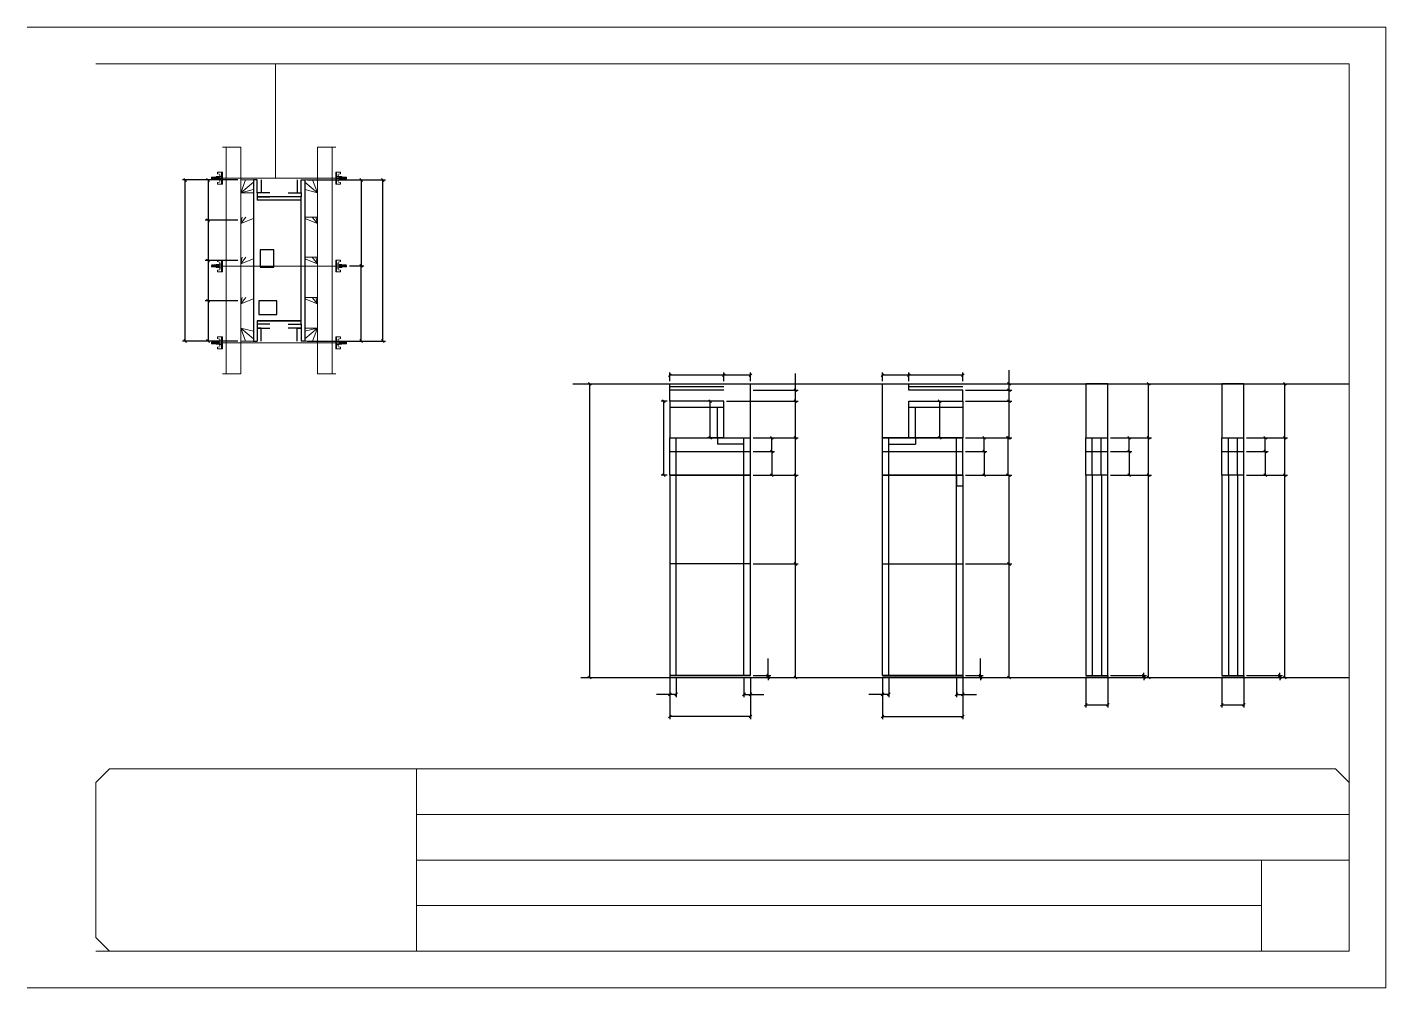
# Model space of a CAD drawing. Header units: metres. Extents: x 4328 to 8983, y 2660 to 3710.
# Drawn here: x 4328 to 5813, y 2660 to 3710 of the extents above; entities that cross this region are included whole.
import ezdxf

# ---------------------------------------------------------------- set-up
doc = ezdxf.new("R2010")
doc.units = ezdxf.units.M
for name, color, linetype in [('CHAPA', 7, 'Continuous'), ('COTA', 7, 'Continuous'), ('Hachura', 7, 'Continuous'), ('Madeira', 7, 'Continuous'), ('NIVEL 2° PAV.', 7, 'Continuous'), ('Nível', 7, 'Continuous'), ('Painéis', 7, 'Continuous'), ('Perfil Metálico', 7, 'Continuous'), ('SARR_2.2x7', 7, 'Continuous'), ('SARRAFO', 7, 'Continuous'), ('SARRAFO DE PRESSAO', 7, 'Continuous'), ('Texto Seção', 7, 'Continuous')]:
    doc.layers.add(name, color=color, linetype=linetype)

msp = doc.modelspace()

# ---------------------------------------------------------------- linework, layer by layer
at = {"layer": 'CHAPA', "color": 1, "lineweight": 25}
for points in [[(4579.1, 3542.9), (4575.1, 3542.9), (4575.1, 3366.9), (4579.1, 3366.9)], [(4579.1, 3542.9), (4575.1, 3542.9), (4575.1, 3366.9), (4579.1, 3366.9)], [(4627.1, 3542.9), (4631.1, 3542.9), (4631.1, 3366.9), (4627.1, 3366.9)], [(4627.1, 3542.9), (4631.1, 3542.9), (4631.1, 3366.9), (4627.1, 3366.9)], [(4627.1, 3520.9), (4627.1, 3524.5), (4579.1, 3524.5), (4579.1, 3520.9)], [(4627.1, 3520.9), (4627.1, 3524.5), (4579.1, 3524.5), (4579.1, 3520.9)], [(4627.1, 3385.3), (4627.1, 3388.9), (4579.1, 3388.9), (4579.1, 3385.3)], [(4627.1, 3385.3), (4627.1, 3388.9), (4579.1, 3388.9), (4579.1, 3385.3)]]:
    msp.add_lwpolyline(points, dxfattribs=at)
at = {"layer": 'COTA', "color": 241, "lineweight": 25}
for p, q in [((4558.1, 3542.9), (4497.5, 3542.9)), ((4500.5, 3366.9), (4500.5, 3542.9)), ((4558.1, 3542.9), (4522.4, 3542.9)), ((4525.4, 3542.9), (4525.4, 3498.9)), ((4634.1, 3542.9), (4719.5, 3542.9)), ((4668.1, 3542.9), (4695.8, 3542.9)), ((4692.8, 3542.9), (4692.8, 3449)), ((4716.5, 3366.9), (4716.5, 3542.9)), ((4558.1, 3498.9), (4522.4, 3498.9)), ((4558.1, 3498.9), (4522.4, 3498.9)), ((4525.4, 3498.9), (4525.4, 3454.9)), ((4558.1, 3454.9), (4522.4, 3454.9)), ((4558.1, 3454.9), (4522.4, 3454.9)), ((4525.4, 3454.9), (4525.4, 3410.9)), ((4679.9, 3449), (4695.8, 3449)), ((4679.9, 3449), (4695.8, 3449)), ((4692.8, 3366.9), (4692.8, 3449)), ((4558.1, 3410.9), (4522.4, 3410.9)), ((4558.1, 3410.9), (4522.4, 3410.9)), ((4525.4, 3410.9), (4525.4, 3366.9)), ((4558.1, 3366.9), (4497.5, 3366.9)), ((4558.1, 3366.9), (4522.4, 3366.9)), ((4634.1, 3366.9), (4719.5, 3366.9)), ((4668.1, 3366.9), (4695.8, 3366.9)), ((5030.2, 3301.2), (5030.2, 3313.2)), ((5089.2, 3320.2), (5118.2, 3320.2)), ((5118.2, 3261.2), (5118.2, 3320.2)), ((5262.5, 3261.2), (5262.5, 3320.2)), ((5262.5, 3320.2), (5291.5, 3320.2)), ((5350.5, 3301.2), (5350.5, 3313.2))]:
    msp.add_line(p, q, dxfattribs=at)
at = {"layer": 'COTA', "color": 0, "lineweight": 25}
for p, q in [((4502, 3541.4), (4499, 3544.4)), ((4526.9, 3541.4), (4523.9, 3544.4)), ((4694.3, 3541.4), (4691.3, 3544.4)), ((4718, 3541.4), (4715, 3544.4)), ((4523.9, 3500.4), (4526.9, 3497.4)), ((4526.9, 3497.4), (4523.9, 3500.4)), ((4523.9, 3456.4), (4526.9, 3453.4)), ((4526.9, 3453.4), (4523.9, 3456.4)), ((4694.3, 3447.5), (4691.3, 3450.5)), ((4691.3, 3450.5), (4694.3, 3447.5)), ((4523.9, 3412.4), (4526.9, 3409.4)), ((4526.9, 3409.4), (4523.9, 3412.4)), ((4499, 3368.4), (4502, 3365.4)), ((4523.9, 3368.4), (4526.9, 3365.4)), ((4691.3, 3368.4), (4694.3, 3365.4)), ((4715, 3368.4), (4718, 3365.4)), ((5031.7, 3331), (5028.7, 3328)), ((5087.7, 3328), (5090.7, 3331)), ((5090.7, 3331), (5087.7, 3328)), ((5116.7, 3328), (5119.7, 3331)), ((5264, 3331), (5261, 3328)), ((5290, 3328), (5293, 3331)), ((5293, 3331), (5290, 3328)), ((5349, 3328), (5352, 3331)), ((5169.1, 3311.7), (5166.1, 3314.7)), ((5402.4, 3318.7), (5399.4, 3321.7)), ((5402.4, 3311.7), (5399.4, 3314.7)), ((5399.4, 3314.7), (5402.4, 3311.7)), ((5555, 3318.7), (5552, 3321.7)), ((5703.8, 3318.7), (5700.8, 3321.7)), ((5025.2, 3299.7), (5022.2, 3302.7)), ((5075.8, 3299.7), (5072.8, 3302.7)), ((5169.1, 3299.7), (5166.1, 3302.7)), ((5166.1, 3302.7), (5169.1, 3299.7)), ((5326.6, 3299.7), (5323.6, 3302.7)), ((5402.4, 3299.7), (5399.4, 3302.7)), ((5399.4, 3302.7), (5402.4, 3299.7)), ((5072.8, 3262.7), (5075.8, 3259.7)), ((5166.1, 3262.7), (5169.1, 3259.7)), ((5323.6, 3262.7), (5326.6, 3259.7)), ((5399.4, 3262.7), (5402.4, 3259.7)), ((5552, 3262.7), (5555, 3259.7)), ((5700.8, 3262.7), (5703.8, 3259.7)), ((5022.2, 3221.7), (5025.2, 3218.7)), ((5169.1, 3218.7), (5166.1, 3221.7)), ((5402.4, 3218.7), (5399.4, 3221.7)), ((5555, 3218.7), (5552, 3221.7)), ((5703.8, 3218.7), (5700.8, 3221.7)), ((5166.1, 3124.7), (5169.1, 3121.7)), ((5169.1, 3121.7), (5166.1, 3124.7)), ((5399.4, 3124.7), (5402.4, 3121.7)), ((5402.4, 3121.7), (5399.4, 3124.7)), ((5136, 3002.7), (5139, 2999.7)), ((5139, 2997.7), (5136, 3000.7)), ((5166.1, 3000.7), (5169.1, 2997.7)), ((5368.2, 3002.7), (5371.2, 2999.7)), ((5371.2, 2997.7), (5368.2, 3000.7)), ((5399.4, 3000.7), (5402.4, 2997.7)), ((5546.6, 3002.7), (5549.6, 2999.7)), ((5549.6, 2997.7), (5546.6, 3000.7)), ((5552, 3000.7), (5555, 2997.7)), ((5695.4, 3002.7), (5698.4, 2999.7)), ((5698.4, 2997.7), (5695.4, 3000.7)), ((5700.8, 3000.7), (5703.8, 2997.7)), ((5031.7, 2982.2), (5028.7, 2979.2)), ((5035.7, 2979.2), (5038.7, 2982.2)), ((5112.7, 2982.2), (5109.7, 2979.2)), ((5116.7, 2979.2), (5119.7, 2982.2)), ((5264, 2982.2), (5261, 2979.2)), ((5268, 2979.2), (5271, 2982.2)), ((5345, 2982.2), (5342, 2979.2)), ((5349, 2979.2), (5352, 2982.2)), ((5486.3, 2970.8), (5483.3, 2967.8)), ((5507.3, 2967.8), (5510.3, 2970.8)), ((5635.1, 2970.8), (5632.1, 2967.8)), ((5656.1, 2967.8), (5659.1, 2970.8)), ((5031.7, 2958.1), (5028.7, 2955.1)), ((5116.7, 2955.1), (5119.7, 2958.1)), ((5264, 2958.1), (5261, 2955.1)), ((5349, 2955.1), (5352, 2958.1))]:
    msp.add_line(p, q, dxfattribs=at)
at = {"layer": 'COTA', "color": 180, "lineweight": 25}
for p, q in [((4597.5, 3466.5), (4582.5, 3466.5)), ((4582.5, 3466.5), (4582.5, 3447.5)), ((4597.5, 3447.5), (4597.5, 3466.5)), ((4582.5, 3447.5), (4597.5, 3447.5)), ((4600.6, 3410.9), (4581, 3410.9)), ((4581, 3410.9), (4581, 3395.9)), ((4600.6, 3395.9), (4600.6, 3410.9)), ((4581, 3395.9), (4600.6, 3395.9))]:
    msp.add_line(p, q, dxfattribs=at)
at = {"layer": 'COTA', "color": 4, "lineweight": 25}
for p, q in [((5030.2, 3323.2), (5030.2, 3332.5)), ((5089.2, 3329.5), (5030.2, 3329.5)), ((5089.2, 3323.2), (5089.2, 3332.5)), ((5089.2, 3323.2), (5089.2, 3332.5)), ((5118.2, 3329.5), (5089.2, 3329.5)), ((5118.2, 3323.2), (5118.2, 3332.5)), ((5167.6, 3313.2), (5167.6, 3331.5)), ((5262.5, 3323.2), (5262.5, 3332.5)), ((5291.5, 3329.5), (5262.5, 3329.5)), ((5291.5, 3323.2), (5291.5, 3332.5)), ((5291.5, 3323.2), (5291.5, 3332.5)), ((5350.5, 3329.5), (5291.5, 3329.5)), ((5350.5, 3323.2), (5350.5, 3332.5)), ((5400.9, 3320.2), (5400.9, 3335)), ((5121.2, 3313.2), (5170.6, 3313.2)), ((5167.6, 3301.2), (5167.6, 3313.2)), ((5353.5, 3320.2), (5403.9, 3320.2)), ((5353.5, 3313.2), (5403.9, 3313.2)), ((5353.5, 3313.2), (5403.9, 3313.2)), ((5400.9, 3313.2), (5400.9, 3320.2)), ((5400.9, 3301.2), (5400.9, 3313.2)), ((5511.8, 3320.2), (5556.5, 3320.2)), ((5553.5, 3261.2), (5553.5, 3320.2)), ((5660.6, 3320.2), (5705.3, 3320.2)), ((5702.3, 3261.2), (5702.3, 3320.2)), ((5027.2, 3301.2), (5020.7, 3301.2)), ((5023.7, 3220.2), (5023.7, 3301.2)), ((5086.2, 3301.2), (5071.3, 3301.2)), ((5074.3, 3261.2), (5074.3, 3301.2)), ((5092.2, 3301.2), (5170.6, 3301.2)), ((5092.2, 3301.2), (5170.6, 3301.2)), ((5167.6, 3261.2), (5167.6, 3301.2)), ((5294.5, 3301.2), (5328.1, 3301.2)), ((5325.1, 3261.2), (5325.1, 3301.2)), ((5353.5, 3301.2), (5403.9, 3301.2)), ((5353.5, 3301.2), (5403.9, 3301.2)), ((5400.9, 3261.2), (5400.9, 3301.2)), ((5086.2, 3261.2), (5071.3, 3261.2)), ((5121.2, 3261.2), (5170.6, 3261.2)), ((5294.5, 3261.2), (5328.1, 3261.2)), ((5353.5, 3261.2), (5403.9, 3261.2)), ((5511.8, 3261.2), (5556.5, 3261.2)), ((5660.6, 3261.2), (5705.3, 3261.2)), ((5027.2, 3220.2), (5020.7, 3220.2)), ((5121.2, 3220.2), (5170.6, 3220.2)), ((5167.6, 3123.2), (5167.6, 3220.2)), ((5353.5, 3220.2), (5403.9, 3220.2)), ((5400.9, 3123.2), (5400.9, 3220.2)), ((5511.8, 3220.2), (5556.5, 3220.2)), ((5553.5, 2999.2), (5553.5, 3220.2)), ((5660.6, 3220.2), (5705.3, 3220.2)), ((5702.3, 2999.2), (5702.3, 3220.2)), ((5121.2, 3123.2), (5170.6, 3123.2)), ((5121.2, 3123.2), (5170.6, 3123.2)), ((5167.6, 2999.2), (5167.6, 3123.2)), ((5353.5, 3123.2), (5403.9, 3123.2)), ((5353.5, 3123.2), (5403.9, 3123.2)), ((5400.9, 2999.2), (5400.9, 3123.2)), ((5137.5, 3001.2), (5137.5, 3020)), ((5369.7, 3001.2), (5369.7, 3020)), ((5121.2, 3001.2), (5140.5, 3001.2)), ((5137.5, 2999.2), (5137.5, 3001.2)), ((5353.5, 3001.2), (5372.7, 3001.2)), ((5369.7, 2999.2), (5369.7, 3001.2)), ((5511.8, 3001.2), (5551.1, 3001.2)), ((5548.1, 3001.2), (5548.1, 3004.2)), ((5548.1, 2999.2), (5548.1, 3001.2)), ((5660.6, 3001.2), (5699.9, 3001.2)), ((5696.9, 3001.2), (5696.9, 3004.2)), ((5696.9, 2999.2), (5696.9, 3001.2)), ((5030.2, 2998.2), (5030.2, 2953.6)), ((5030.2, 2996.2), (5030.2, 2977.7)), ((5037.2, 2998.2), (5037.2, 2977.7)), ((5111.2, 2998.2), (5111.2, 2977.7)), ((5118.2, 2998.2), (5118.2, 2953.6)), ((5118.2, 2996.2), (5118.2, 2977.7)), ((5121.2, 2999.2), (5140.5, 2999.2)), ((5121.2, 2999.2), (5170.6, 2999.2)), ((5137.5, 2999.2), (5137.5, 2996.2)), ((5262.5, 2998.2), (5262.5, 2953.6)), ((5262.5, 2996.2), (5262.5, 2977.7)), ((5269.5, 2998.2), (5269.5, 2977.7)), ((5343.5, 2998.2), (5343.5, 2977.7)), ((5350.5, 2998.2), (5350.5, 2953.6)), ((5350.5, 2996.2), (5350.5, 2977.7)), ((5353.5, 2999.2), (5372.7, 2999.2)), ((5353.5, 2999.2), (5403.9, 2999.2)), ((5369.7, 2999.2), (5369.7, 2996.2)), ((5484.8, 2998.2), (5484.8, 2966.3)), ((5508.8, 2998.2), (5508.8, 2966.3)), ((5511.8, 2999.2), (5551.1, 2999.2)), ((5511.8, 2999.2), (5556.5, 2999.2)), ((5548.1, 2999.2), (5548.1, 2996.2)), ((5633.6, 2998.2), (5633.6, 2966.3)), ((5657.6, 2998.2), (5657.6, 2966.3)), ((5660.6, 2999.2), (5699.9, 2999.2)), ((5660.6, 2999.2), (5705.3, 2999.2)), ((5696.9, 2999.2), (5696.9, 2996.2)), ((5030.2, 2980.7), (5015.5, 2980.7)), ((5037.2, 2980.7), (5030.2, 2980.7)), ((5111.2, 2980.7), (5118.2, 2980.7)), ((5118.2, 2980.7), (5133, 2980.7)), ((5262.5, 2980.7), (5247.7, 2980.7)), ((5269.5, 2980.7), (5262.5, 2980.7)), ((5343.5, 2980.7), (5350.5, 2980.7)), ((5350.5, 2980.7), (5365.2, 2980.7)), ((5118.2, 2956.6), (5030.2, 2956.6)), ((5262.5, 2956.6), (5350.5, 2956.6)), ((5484.8, 2969.3), (5508.8, 2969.3)), ((5633.6, 2969.3), (5657.6, 2969.3))]:
    msp.add_line(p, q, dxfattribs=at)
at = {"layer": 'COTA', "color": 241, "lineweight": 25}
for points in [[(5508.8, 3261.2), (5508.8, 3320.2), (5484.8, 3320.2), (5484.8, 3261.2)], [(5657.6, 3261.2), (5657.6, 3320.2), (5633.6, 3320.2), (5633.6, 3261.2)]]:
    msp.add_lwpolyline(points, dxfattribs=at)
at = {"layer": 'Hachura', "color": 0, "lineweight": 9}
for p, q in [((4541.1, 3551.4), (4535.9, 3551.4)), ((4535.9, 3551.4), (4535.9, 3549.7)), ((4535.9, 3549.7), (4538.1, 3549.1)), ((4540.1, 3551.2), (4541.1, 3551.2)), ((4540.1, 3551), (4541.1, 3551)), ((4540.1, 3550.7), (4541.1, 3550.7)), ((4540.1, 3550.2), (4541.1, 3550.2)), ((4540.1, 3549.4), (4541.1, 3549.4)), ((4540.2, 3551.4), (4540.2, 3538.5)), ((4540.2, 3551.4), (4540.2, 3546.2)), ((4541.1, 3538.5), (4541.1, 3551.4)), ((4665.1, 3538.5), (4665.1, 3551.4)), ((4665.1, 3551.4), (4670.2, 3551.4)), ((4666, 3551.2), (4665.1, 3551.2)), ((4666, 3551), (4665.1, 3551)), ((4666, 3550.7), (4665.1, 3550.7)), ((4666, 3550.2), (4665.1, 3550.2)), ((4666, 3549.4), (4665.1, 3549.4)), ((4666, 3551.4), (4666, 3538.5)), ((4666, 3551.4), (4666, 3546.2)), ((4670.2, 3549.7), (4668, 3549.1)), ((4670.2, 3551.4), (4670.2, 3549.7)), ((4529.6, 3546), (4529.3, 3545.6)), ((4529.3, 3545.6), (4529.3, 3544.4)), ((4529.6, 3544), (4529.3, 3544.4)), ((4529.9, 3546), (4529.6, 3546)), ((4529.6, 3544), (4529.6, 3546)), ((4530.2, 3544), (4529.6, 3545.3)), ((4530.2, 3543.9), (4529.6, 3545.1)), ((4529.6, 3544.5), (4529.9, 3543.9)), ((4529.6, 3544.3), (4529.7, 3544)), ((4529.9, 3546), (4530.9, 3544)), ((4529.9, 3546), (4530.9, 3544)), ((4530, 3546), (4531.1, 3543.9)), ((4531.3, 3543.9), (4530.2, 3546.1)), ((4530.2, 3544), (4530.9, 3544)), ((4531.1, 3546), (4530.4, 3546)), ((4531.4, 3544), (4530.4, 3546)), ((4531.1, 3546), (4532, 3544)), ((4531.2, 3546), (4532.2, 3543.9)), ((4532.5, 3543.9), (4531.4, 3546.1)), ((4532, 3544), (4531.4, 3544)), ((4532.2, 3546), (4531.6, 3546)), ((4532.6, 3544), (4531.6, 3546)), ((4531.8, 3546), (4531.6, 3546)), ((4532.2, 3546), (4533.2, 3544)), ((4532.3, 3546), (4533.4, 3543.9)), ((4533.6, 3543.9), (4532.6, 3546.1)), ((4532.8, 3544), (4532.6, 3544)), ((4533.4, 3546), (4532.7, 3546)), ((4533.7, 3544), (4532.7, 3546)), ((4532.8, 3544), (4533.2, 3544)), ((4533.4, 3546), (4534.4, 3544)), ((4534.4, 3544.8), (4533.7, 3546.1)), ((4533.7, 3544), (4534.4, 3544)), ((4534.4, 3545.1), (4533.9, 3546)), ((4534.4, 3546), (4533.9, 3546)), ((4534.4, 3543.3), (4534.4, 3546.6)), ((4534.4, 3543.3), (4534.4, 3546.6)), ((4534.4, 3546.6), (4537.6, 3546.6)), ((4534.4, 3545.6), (4537.6, 3545.6)), ((4534.4, 3544), (4537.6, 3544)), ((4537.6, 3543.3), (4534.4, 3543.3)), ((4535.9, 3540.2), (4538.1, 3540.7)), ((4535.9, 3538.5), (4535.9, 3540.2)), ((4540.2, 3538.5), (4535.9, 3538.5)), ((4537.6, 3546.9), (4537.6, 3543)), ((4540.2, 3546.9), (4537.6, 3546.9)), ((4537.6, 3543), (4537.6, 3543.3)), ((4537.6, 3543), (4537.6, 3543.3)), ((4537.6, 3543), (4540.2, 3543)), ((4540.2, 3545.2), (4538.2, 3545.2)), ((4538.2, 3544.7), (4540.2, 3544.7)), ((4538.4, 3548.8), (4538.4, 3546.9)), ((4538.4, 3541.1), (4538.4, 3543)), ((4540.1, 3548), (4541.1, 3548)), ((4540.1, 3541.9), (4541.1, 3541.9)), ((4540.1, 3540.5), (4541.1, 3540.5)), ((4540.1, 3539.6), (4541.1, 3539.6)), ((4540.1, 3539.2), (4541.1, 3539.2)), ((4540.1, 3538.8), (4541.1, 3538.8)), ((4540.1, 3538.6), (4541.1, 3538.6)), ((4540.2, 3544.9), (4540.2, 3546.9)), ((4540.2, 3546.2), (4540.2, 3545.6)), ((4540.2, 3544.9), (4541.1, 3544.9)), ((4540.2, 3538.5), (4541.1, 3538.5)), ((4540.5, 3545.9), (4540.3, 3545.9)), ((4540.3, 3544), (4540.7, 3544)), ((4540.9, 3545.9), (4540.5, 3545.9)), ((4541.1, 3539.4), (4541.1, 3547.3)), ((4666, 3548), (4665.1, 3548)), ((4665.1, 3539.4), (4665.1, 3547.3)), ((4666, 3544.9), (4665.1, 3544.9)), ((4666, 3541.9), (4665.1, 3541.9)), ((4666, 3540.5), (4665.1, 3540.5)), ((4666, 3539.6), (4665.1, 3539.6)), ((4666, 3539.2), (4665.1, 3539.2)), ((4666, 3538.8), (4665.1, 3538.8)), ((4666, 3538.6), (4665.1, 3538.6)), ((4666, 3538.5), (4665.1, 3538.5)), ((4665.2, 3545.9), (4665.7, 3545.9)), ((4665.8, 3544), (4665.4, 3544)), ((4665.7, 3545.9), (4665.9, 3545.9)), ((4666, 3544.9), (4666, 3546.9)), ((4666, 3546.9), (4668.6, 3546.9)), ((4666, 3546.2), (4666, 3545.6)), ((4666, 3545.2), (4668, 3545.2)), ((4668, 3544.7), (4666, 3544.7)), ((4668.6, 3543), (4666, 3543)), ((4666, 3538.5), (4670.2, 3538.5)), ((4667.8, 3548.8), (4667.8, 3546.9)), ((4667.8, 3541.1), (4667.8, 3543)), ((4670.2, 3540.2), (4668, 3540.7)), ((4668.6, 3546.9), (4668.6, 3543)), ((4671.8, 3546.6), (4668.6, 3546.6)), ((4671.8, 3545.6), (4668.6, 3545.6)), ((4671.8, 3544), (4668.6, 3544)), ((4668.6, 3543.3), (4671.8, 3543.3)), ((4668.6, 3543), (4668.6, 3543.3)), ((4668.6, 3543), (4668.6, 3543.3)), ((4670.2, 3538.5), (4670.2, 3540.2)), ((4671.7, 3543.3), (4671.7, 3546.6)), ((4671.8, 3543.3), (4671.8, 3546.6)), ((4671.8, 3544.8), (4672.4, 3546.1)), ((4672.7, 3546), (4671.8, 3544)), ((4671.8, 3545.1), (4672.2, 3546)), ((4671.8, 3546), (4672.2, 3546)), ((4672.4, 3544), (4671.8, 3544)), ((4672.4, 3544), (4673.4, 3546)), ((4672.5, 3543.9), (4673.6, 3546.1)), ((4672.7, 3546), (4673.4, 3546)), ((4673.8, 3546), (4672.7, 3543.9)), ((4673.9, 3546), (4672.9, 3544)), ((4673.4, 3544), (4672.9, 3544)), ((4673.4, 3544), (4673.6, 3544)), ((4673.6, 3544), (4674.5, 3546)), ((4673.7, 3543.9), (4674.7, 3546.1)), ((4673.9, 3546), (4674.5, 3546)), ((4675, 3546), (4673.9, 3543.9)), ((4675.1, 3546), (4674.1, 3544)), ((4674.1, 3544), (4674.7, 3544)), ((4674.3, 3546), (4674.5, 3546)), ((4674.7, 3544), (4675.7, 3546)), ((4674.8, 3543.9), (4675.9, 3546.1)), ((4675.1, 3546), (4675.7, 3546)), ((4676.1, 3546), (4675.1, 3543.9)), ((4676.2, 3546), (4675.3, 3544)), ((4676.2, 3546), (4675.3, 3544)), ((4675.9, 3544), (4675.3, 3544)), ((4675.9, 3544), (4676.5, 3545.3)), ((4676, 3543.9), (4676.5, 3545.1)), ((4676.2, 3546), (4676.5, 3546)), ((4676.5, 3544.5), (4676.2, 3543.9)), ((4676.5, 3544.3), (4676.4, 3544)), ((4676.5, 3546), (4676.9, 3545.6)), ((4676.5, 3544), (4676.5, 3546)), ((4676.5, 3544), (4676.9, 3544.4)), ((4676.9, 3545.6), (4676.9, 3544.4)), ((4529.6, 3450), (4529.3, 3449.6)), ((4529.3, 3449.6), (4529.3, 3448.4)), ((4529.6, 3448), (4529.3, 3448.4)), ((4529.9, 3450), (4529.6, 3450)), ((4529.6, 3448), (4529.6, 3450)), ((4530.2, 3448), (4529.6, 3449.3)), ((4530.2, 3447.9), (4529.6, 3449.1)), ((4529.6, 3448.5), (4529.9, 3447.9)), ((4529.6, 3448.3), (4529.7, 3448)), ((4529.9, 3450), (4530.9, 3448)), ((4529.9, 3450), (4530.9, 3448)), ((4530, 3450), (4531.1, 3447.9)), ((4531.3, 3447.9), (4530.2, 3450.1)), ((4530.2, 3448), (4530.9, 3448)), ((4531.1, 3450), (4530.4, 3450)), ((4531.4, 3448), (4530.4, 3450)), ((4531.1, 3450), (4532, 3448)), ((4531.2, 3450), (4532.2, 3447.9)), ((4532.5, 3447.9), (4531.4, 3450.1)), ((4532, 3448), (4531.4, 3448)), ((4532.2, 3450), (4531.6, 3450)), ((4532.6, 3448), (4531.6, 3450)), ((4531.8, 3450), (4531.6, 3450)), ((4532.2, 3450), (4533.2, 3448)), ((4532.3, 3450), (4533.4, 3447.9)), ((4533.6, 3447.9), (4532.6, 3450.1)), ((4532.8, 3448), (4532.6, 3448)), ((4533.4, 3450), (4532.7, 3450)), ((4533.7, 3448), (4532.7, 3450)), ((4532.8, 3448), (4533.2, 3448)), ((4533.4, 3450), (4534.4, 3448)), ((4534.4, 3448.8), (4533.7, 3450.1)), ((4533.7, 3448), (4534.4, 3448)), ((4534.4, 3449.1), (4533.9, 3450)), ((4534.4, 3450), (4533.9, 3450)), ((4534.4, 3447.3), (4534.4, 3450.6)), ((4534.4, 3447.3), (4534.4, 3450.6)), ((4534.4, 3450.6), (4537.6, 3450.6)), ((4534.4, 3449.6), (4537.6, 3449.6)), ((4534.4, 3448), (4537.6, 3448)), ((4537.6, 3447.3), (4534.4, 3447.3)), ((4541.1, 3455.4), (4535.9, 3455.4)), ((4535.9, 3455.4), (4535.9, 3453.7)), ((4535.9, 3453.7), (4538.1, 3453.1)), ((4537.6, 3450.9), (4537.6, 3447)), ((4540.2, 3450.9), (4537.6, 3450.9)), ((4537.6, 3447), (4537.6, 3447.3)), ((4537.6, 3447), (4537.6, 3447.3)), ((4537.6, 3447), (4540.2, 3447)), ((4540.2, 3449.2), (4538.2, 3449.2)), ((4538.2, 3448.7), (4540.2, 3448.7)), ((4538.4, 3452.8), (4538.4, 3450.9)), ((4538.4, 3445.1), (4538.4, 3447)), ((4540.1, 3455.2), (4541.1, 3455.2)), ((4540.1, 3455), (4541.1, 3455)), ((4540.1, 3454.7), (4541.1, 3454.7)), ((4540.1, 3454.2), (4541.1, 3454.2)), ((4540.1, 3453.4), (4541.1, 3453.4)), ((4540.1, 3452), (4541.1, 3452)), ((4540.1, 3445.9), (4541.1, 3445.9)), ((4540.2, 3455.4), (4540.2, 3442.5)), ((4540.2, 3455.4), (4540.2, 3450.2)), ((4540.2, 3448.9), (4540.2, 3450.9)), ((4540.2, 3450.2), (4540.2, 3449.6)), ((4540.2, 3448.9), (4541.1, 3448.9)), ((4540.5, 3449.9), (4540.3, 3449.9)), ((4540.3, 3448), (4540.7, 3448)), ((4540.9, 3449.9), (4540.5, 3449.9)), ((4541.1, 3442.5), (4541.1, 3455.4)), ((4541.1, 3443.4), (4541.1, 3451.3)), ((4665.1, 3442.5), (4665.1, 3455.4)), ((4665.1, 3455.4), (4670.2, 3455.4)), ((4666, 3455.2), (4665.1, 3455.2)), ((4666, 3455), (4665.1, 3455)), ((4666, 3454.7), (4665.1, 3454.7)), ((4666, 3454.2), (4665.1, 3454.2)), ((4666, 3453.4), (4665.1, 3453.4)), ((4666, 3452), (4665.1, 3452)), ((4665.1, 3443.4), (4665.1, 3451.3)), ((4666, 3448.9), (4665.1, 3448.9)), ((4666, 3445.9), (4665.1, 3445.9)), ((4665.2, 3449.9), (4665.7, 3449.9)), ((4665.8, 3448), (4665.4, 3448)), ((4665.7, 3449.9), (4665.9, 3449.9)), ((4666, 3455.4), (4666, 3442.5)), ((4666, 3455.4), (4666, 3450.2)), ((4666, 3448.9), (4666, 3450.9)), ((4666, 3450.9), (4668.6, 3450.9)), ((4666, 3450.2), (4666, 3449.6)), ((4666, 3449.2), (4668, 3449.2)), ((4668, 3448.7), (4666, 3448.7)), ((4668.6, 3447), (4666, 3447)), ((4667.8, 3452.8), (4667.8, 3450.9)), ((4667.8, 3445.1), (4667.8, 3447)), ((4670.2, 3453.7), (4668, 3453.1)), ((4668.6, 3450.9), (4668.6, 3447)), ((4671.8, 3450.6), (4668.6, 3450.6)), ((4671.8, 3449.6), (4668.6, 3449.6)), ((4671.8, 3448), (4668.6, 3448)), ((4668.6, 3447.3), (4671.8, 3447.3)), ((4668.6, 3447), (4668.6, 3447.3)), ((4668.6, 3447), (4668.6, 3447.3)), ((4670.2, 3455.4), (4670.2, 3453.7)), ((4671.7, 3447.3), (4671.7, 3450.6)), ((4671.8, 3447.3), (4671.8, 3450.6)), ((4671.8, 3448.8), (4672.4, 3450.1)), ((4672.7, 3450), (4671.8, 3448)), ((4671.8, 3449.1), (4672.2, 3450)), ((4671.8, 3450), (4672.2, 3450)), ((4672.4, 3448), (4671.8, 3448)), ((4672.4, 3448), (4673.4, 3450)), ((4672.5, 3447.9), (4673.6, 3450.1)), ((4672.7, 3450), (4673.4, 3450)), ((4673.8, 3450), (4672.7, 3447.9)), ((4673.9, 3450), (4672.9, 3448)), ((4673.4, 3448), (4672.9, 3448)), ((4673.4, 3448), (4673.6, 3448)), ((4673.6, 3448), (4674.5, 3450)), ((4673.7, 3447.9), (4674.7, 3450.1)), ((4673.9, 3450), (4674.5, 3450)), ((4675, 3450), (4673.9, 3447.9)), ((4675.1, 3450), (4674.1, 3448)), ((4674.1, 3448), (4674.7, 3448)), ((4674.3, 3450), (4674.5, 3450)), ((4674.7, 3448), (4675.7, 3450)), ((4674.8, 3447.9), (4675.9, 3450.1)), ((4675.1, 3450), (4675.7, 3450)), ((4676.1, 3450), (4675.1, 3447.9)), ((4676.2, 3450), (4675.3, 3448)), ((4676.2, 3450), (4675.3, 3448)), ((4675.9, 3448), (4675.3, 3448)), ((4675.9, 3448), (4676.5, 3449.3)), ((4676, 3447.9), (4676.5, 3449.1)), ((4676.2, 3450), (4676.5, 3450)), ((4676.5, 3448.5), (4676.2, 3447.9)), ((4676.5, 3448.3), (4676.4, 3448)), ((4676.5, 3450), (4676.9, 3449.6)), ((4676.5, 3448), (4676.5, 3450)), ((4676.5, 3448), (4676.9, 3448.4)), ((4676.9, 3449.6), (4676.9, 3448.4)), ((4535.9, 3444.2), (4538.1, 3444.7)), ((4535.9, 3442.5), (4535.9, 3444.2)), ((4540.2, 3442.5), (4535.9, 3442.5)), ((4540.1, 3444.5), (4541.1, 3444.5)), ((4540.1, 3443.6), (4541.1, 3443.6)), ((4540.1, 3443.2), (4541.1, 3443.2)), ((4540.1, 3442.8), (4541.1, 3442.8)), ((4540.1, 3442.6), (4541.1, 3442.6)), ((4540.2, 3442.5), (4541.1, 3442.5)), ((4666, 3444.5), (4665.1, 3444.5)), ((4666, 3443.6), (4665.1, 3443.6)), ((4666, 3443.2), (4665.1, 3443.2)), ((4666, 3442.8), (4665.1, 3442.8)), ((4666, 3442.6), (4665.1, 3442.6)), ((4666, 3442.5), (4665.1, 3442.5)), ((4666, 3442.5), (4670.2, 3442.5)), ((4670.2, 3444.2), (4668, 3444.7)), ((4670.2, 3442.5), (4670.2, 3444.2)), ((4540.2, 3371.4), (4535.9, 3371.4)), ((4535.9, 3371.4), (4535.9, 3369.7)), ((4540.1, 3371.2), (4541.1, 3371.2)), ((4540.1, 3371), (4541.1, 3371)), ((4540.2, 3358.5), (4540.2, 3371.4)), ((4540.2, 3371.4), (4541.1, 3371.4)), ((4541.1, 3371.4), (4541.1, 3358.5)), ((4665.1, 3371.4), (4665.1, 3358.5)), ((4666, 3371.4), (4665.1, 3371.4)), ((4666, 3371.2), (4665.1, 3371.2)), ((4666, 3371), (4665.1, 3371)), ((4666, 3358.5), (4666, 3371.4)), ((4666, 3371.4), (4670.2, 3371.4)), ((4670.2, 3371.4), (4670.2, 3369.7)), ((4529.6, 3365.8), (4529.3, 3365.5)), ((4529.3, 3364.2), (4529.3, 3365.5)), ((4529.6, 3363.9), (4529.3, 3364.2)), ((4529.6, 3365.3), (4529.9, 3366)), ((4530.2, 3365.9), (4529.6, 3364.8)), ((4529.6, 3365.6), (4529.7, 3365.8)), ((4530.2, 3365.8), (4529.6, 3364.5)), ((4529.6, 3365.8), (4529.6, 3363.9)), ((4529.9, 3363.9), (4529.6, 3363.9)), ((4529.9, 3363.9), (4530.9, 3365.8)), ((4529.9, 3363.9), (4530.9, 3365.8)), ((4530, 3363.8), (4531.1, 3366)), ((4531.3, 3365.9), (4530.2, 3363.8)), ((4530.2, 3365.8), (4530.9, 3365.8)), ((4531.4, 3365.8), (4530.4, 3363.9)), ((4531.1, 3363.9), (4530.4, 3363.9)), ((4531.1, 3363.9), (4532, 3365.8)), ((4531.2, 3363.8), (4532.2, 3366)), ((4532.5, 3365.9), (4531.4, 3363.8)), ((4532, 3365.8), (4531.4, 3365.8)), ((4532.6, 3365.8), (4531.6, 3363.9)), ((4532.2, 3363.9), (4531.6, 3363.9)), ((4531.8, 3363.9), (4531.6, 3363.9)), ((4532.2, 3363.9), (4533.2, 3365.8)), ((4532.3, 3363.8), (4533.4, 3366)), ((4533.6, 3365.9), (4532.6, 3363.8)), ((4532.8, 3365.8), (4532.6, 3365.8)), ((4533.7, 3365.8), (4532.7, 3363.9)), ((4533.4, 3363.9), (4532.7, 3363.9)), ((4532.8, 3365.8), (4533.2, 3365.8)), ((4533.4, 3363.9), (4534.4, 3365.8)), ((4533.7, 3365.8), (4534.4, 3365.8)), ((4534.4, 3365.1), (4533.7, 3363.8)), ((4534.4, 3364.8), (4533.9, 3363.9)), ((4534.4, 3363.9), (4533.9, 3363.9)), ((4534.4, 3366.6), (4534.4, 3363.3)), ((4534.4, 3366.6), (4534.4, 3363.3)), ((4537.6, 3366.6), (4534.4, 3366.6)), ((4534.4, 3365.8), (4537.6, 3365.8)), ((4534.4, 3364.3), (4537.6, 3364.3)), ((4534.4, 3363.3), (4537.6, 3363.3)), ((4535.9, 3369.7), (4538.1, 3369.1)), ((4535.9, 3360.2), (4538.1, 3360.7)), ((4535.9, 3358.5), (4535.9, 3360.2)), ((4541.1, 3358.5), (4535.9, 3358.5)), ((4537.6, 3363), (4537.6, 3366.9)), ((4537.6, 3366.9), (4540.2, 3366.9)), ((4537.6, 3366.9), (4537.6, 3366.6)), ((4537.6, 3366.9), (4537.6, 3366.6)), ((4540.2, 3363), (4537.6, 3363)), ((4538.2, 3365.1), (4540.2, 3365.1)), ((4540.2, 3364.6), (4538.2, 3364.6)), ((4538.4, 3368.8), (4538.4, 3366.9)), ((4538.4, 3361.1), (4538.4, 3363)), ((4540.1, 3370.7), (4541.1, 3370.7)), ((4540.1, 3370.2), (4541.1, 3370.2)), ((4540.1, 3369.4), (4541.1, 3369.4)), ((4540.1, 3368), (4541.1, 3368)), ((4540.1, 3361.9), (4541.1, 3361.9)), ((4540.1, 3360.5), (4541.1, 3360.5)), ((4540.1, 3359.6), (4541.1, 3359.6)), ((4540.1, 3359.2), (4541.1, 3359.2)), ((4540.1, 3358.8), (4541.1, 3358.8)), ((4540.1, 3358.6), (4541.1, 3358.6)), ((4540.2, 3364.9), (4540.2, 3363)), ((4540.2, 3364.9), (4541.1, 3364.9)), ((4540.2, 3363.6), (4540.2, 3364.3)), ((4540.2, 3358.5), (4540.2, 3363.6)), ((4540.3, 3365.9), (4540.7, 3365.9)), ((4540.5, 3364), (4540.3, 3364)), ((4540.9, 3364), (4540.5, 3364)), ((4541.1, 3370.4), (4541.1, 3362.6)), ((4666, 3370.7), (4665.1, 3370.7)), ((4665.1, 3370.4), (4665.1, 3362.6)), ((4666, 3370.2), (4665.1, 3370.2)), ((4666, 3369.4), (4665.1, 3369.4)), ((4666, 3368), (4665.1, 3368)), ((4666, 3364.9), (4665.1, 3364.9)), ((4666, 3361.9), (4665.1, 3361.9)), ((4666, 3360.5), (4665.1, 3360.5)), ((4666, 3359.6), (4665.1, 3359.6)), ((4666, 3359.2), (4665.1, 3359.2)), ((4666, 3358.8), (4665.1, 3358.8)), ((4666, 3358.6), (4665.1, 3358.6)), ((4665.1, 3358.5), (4670.2, 3358.5)), ((4665.2, 3364), (4665.7, 3364)), ((4665.8, 3365.9), (4665.4, 3365.9)), ((4665.7, 3364), (4665.9, 3364)), ((4668.6, 3366.9), (4666, 3366.9)), ((4668, 3365.1), (4666, 3365.1)), ((4666, 3364.9), (4666, 3363)), ((4666, 3364.6), (4668, 3364.6)), ((4666, 3363.6), (4666, 3364.3)), ((4666, 3358.5), (4666, 3363.6)), ((4666, 3363), (4668.6, 3363)), ((4667.8, 3368.8), (4667.8, 3366.9)), ((4667.8, 3361.1), (4667.8, 3363)), ((4670.2, 3369.7), (4668, 3369.1)), ((4670.2, 3360.2), (4668, 3360.7)), ((4668.6, 3363), (4668.6, 3366.9)), ((4668.6, 3366.9), (4668.6, 3366.6)), ((4668.6, 3366.9), (4668.6, 3366.6)), ((4668.6, 3366.6), (4671.8, 3366.6)), ((4671.8, 3365.8), (4668.6, 3365.8)), ((4671.8, 3364.3), (4668.6, 3364.3)), ((4671.8, 3363.3), (4668.6, 3363.3)), ((4670.2, 3358.5), (4670.2, 3360.2)), ((4671.7, 3366.6), (4671.7, 3363.3)), ((4671.8, 3366.6), (4671.8, 3363.3)), ((4672.4, 3365.8), (4671.8, 3365.8)), ((4672.7, 3363.9), (4671.8, 3365.8)), ((4671.8, 3365.1), (4672.4, 3363.8)), ((4671.8, 3364.8), (4672.2, 3363.9)), ((4671.8, 3363.9), (4672.2, 3363.9)), ((4672.4, 3365.8), (4673.4, 3363.9)), ((4672.5, 3365.9), (4673.6, 3363.8)), ((4673.8, 3363.8), (4672.7, 3366)), ((4672.7, 3363.9), (4673.4, 3363.9)), ((4673.4, 3365.8), (4672.9, 3365.8)), ((4673.9, 3363.9), (4672.9, 3365.8)), ((4673.4, 3365.8), (4673.6, 3365.8)), ((4673.6, 3365.8), (4674.5, 3363.9)), ((4673.7, 3365.9), (4674.7, 3363.8)), ((4675, 3363.8), (4673.9, 3366)), ((4673.9, 3363.9), (4674.5, 3363.9)), ((4674.1, 3365.8), (4674.7, 3365.8)), ((4675.1, 3363.9), (4674.1, 3365.8)), ((4674.3, 3363.9), (4674.5, 3363.9)), ((4674.7, 3365.8), (4675.7, 3363.9)), ((4674.8, 3365.9), (4675.9, 3363.8)), ((4676.1, 3363.8), (4675.1, 3366)), ((4675.1, 3363.9), (4675.7, 3363.9)), ((4676.2, 3363.9), (4675.3, 3365.8)), ((4675.9, 3365.8), (4675.3, 3365.8)), ((4676.2, 3363.9), (4675.3, 3365.8)), ((4675.9, 3365.8), (4676.5, 3364.5)), ((4676, 3365.9), (4676.5, 3364.8)), ((4676.5, 3365.3), (4676.2, 3366)), ((4676.2, 3363.9), (4676.5, 3363.9)), ((4676.5, 3365.6), (4676.4, 3365.8)), ((4676.5, 3365.8), (4676.9, 3365.5)), ((4676.5, 3365.8), (4676.5, 3363.9)), ((4676.5, 3363.9), (4676.9, 3364.2)), ((4676.9, 3364.2), (4676.9, 3365.5))]:
    msp.add_line(p, q, dxfattribs=at)
at = {"layer": 'Hachura', "color": 251, "lineweight": 9}
for p, q in [((4675.9, 3544.9), (4534.1, 3544.9)), ((4675.9, 3448.9), (4534.1, 3448.9)), ((4675.9, 3364.9), (4534.1, 3364.9))]:
    msp.add_line(p, q, dxfattribs=at)
at = {"layer": 'Madeira', "color": 126, "lineweight": 18}
for p, q in [((4561.1, 3528.9), (4566.5, 3542.9)), ((4561.1, 3528.9), (4575.1, 3540.4)), ((4645.1, 3528.9), (4631.1, 3540.4)), ((4645.1, 3528.9), (4639.7, 3542.9)), ((4561.1, 3528.9), (4575.1, 3532.4)), ((4645.1, 3528.9), (4631.1, 3532.4)), ((4561.1, 3495.4), (4566.8, 3502.4)), ((4561.1, 3495.4), (4562.8, 3502.4)), ((4561.1, 3495.4), (4575.1, 3500.9)), ((4645.1, 3495.4), (4631.1, 3500.9)), ((4645.1, 3495.4), (4639.3, 3502.4)), ((4645.1, 3495.4), (4643.3, 3502.4)), ((4561.1, 3451.4), (4566.8, 3458.4)), ((4561.1, 3451.4), (4562.8, 3458.4)), ((4561.1, 3451.4), (4575.1, 3456.9)), ((4645.1, 3451.4), (4631.1, 3456.9)), ((4645.1, 3451.4), (4639.3, 3458.4)), ((4645.1, 3451.4), (4643.3, 3458.4)), ((4561.1, 3407.4), (4566.8, 3414.4)), ((4561.1, 3407.4), (4562.8, 3414.4)), ((4561.1, 3407.4), (4575.1, 3412.9)), ((4645.1, 3407.4), (4631.1, 3412.9)), ((4645.1, 3407.4), (4639.3, 3414.4)), ((4645.1, 3407.4), (4643.3, 3414.4)), ((4561.1, 3380.9), (4575.1, 3369.4)), ((4561.1, 3380.9), (4575.1, 3377.5)), ((4561.1, 3380.9), (4566.5, 3366.9)), ((4645.1, 3380.9), (4631.1, 3369.4)), ((4645.1, 3380.9), (4631.1, 3377.5)), ((4645.1, 3380.9), (4639.6, 3366.9))]:
    msp.add_line(p, q, dxfattribs=at)
for points in [[(4561.1, 3366.9), (4575.1, 3366.9), (4575.1, 3542.9), (4561.1, 3542.9)], [(4561.1, 3528.9), (4575.1, 3528.9), (4575.1, 3542.9), (4561.1, 3542.9)], [(4645.1, 3366.9), (4631.1, 3366.9), (4631.1, 3542.9), (4645.1, 3542.9)], [(4645.1, 3495.4), (4645.1, 3502.4), (4631.1, 3502.4), (4631.1, 3495.4)], [(4645.1, 3451.4), (4645.1, 3458.4), (4631.1, 3458.4), (4631.1, 3451.4)], [(4645.1, 3407.4), (4645.1, 3414.4), (4631.1, 3414.4), (4631.1, 3407.4)], [(4645.1, 3380.9), (4631.1, 3380.9), (4631.1, 3366.9), (4645.1, 3366.9)]]:
    msp.add_lwpolyline(points, dxfattribs=at)
at = {"layer": 'NIVEL 2° PAV.', "color": 4, "lineweight": 25}
for p, q in [((4939.6, 3320.2), (4945.7, 3320.2)), ((4942.7, 2999.2), (4942.7, 3320.2)), ((4940.4, 2999.2), (4939.7, 2999.2))]:
    msp.add_line(p, q, dxfattribs=at)
at = {"layer": 'NIVEL 2° PAV.', "color": 0, "lineweight": 25}
for p, q in [((4944.2, 3318.7), (4941.2, 3321.7)), ((4941.2, 3000.7), (4944.2, 2997.7))]:
    msp.add_line(p, q, dxfattribs=at)
at = {"layer": 'Nível', "color": 4, "lineweight": 25}
for p, q in [((4924.1, 3320.2), (5772.7, 3320.2)), ((4932.9, 2999.2), (5772.7, 2999.2))]:
    msp.add_line(p, q, dxfattribs=at)
at = {"layer": 'Painéis', "color": 200, "lineweight": 25}
for p, q in [((5030.2, 3301.2), (5030.2, 3261.2)), ((5089.2, 3301.2), (5030.2, 3301.2)), ((5089.2, 3261.2), (5089.2, 3301.2)), ((5291.5, 3301.2), (5350.5, 3301.2)), ((5291.5, 3261.2), (5291.5, 3301.2)), ((5350.5, 3301.2), (5350.5, 3261.2)), ((5030.2, 3261.2), (5118.2, 3261.2)), ((5030.2, 3261.2), (5118.2, 3261.2)), ((5030.2, 3220.2), (5030.2, 3261.2)), ((5118.2, 3220.2), (5118.2, 3261.2)), ((5350.5, 3261.2), (5262.5, 3261.2)), ((5262.5, 3261.2), (5350.5, 3261.2)), ((5262.5, 3261.2), (5350.5, 3261.2)), ((5262.5, 3220.2), (5262.5, 3261.2)), ((5350.5, 3220.2), (5350.5, 3261.2)), ((5484.8, 3261.2), (5508.8, 3261.2)), ((5484.8, 3220.2), (5484.8, 3261.2)), ((5508.8, 3220.2), (5508.8, 3261.2)), ((5633.6, 3261.2), (5657.6, 3261.2)), ((5633.6, 3220.2), (5633.6, 3261.2)), ((5657.6, 3220.2), (5657.6, 3261.2)), ((5030.2, 3246.2), (5118.2, 3246.2)), ((5262.5, 3246.2), (5350.5, 3246.2)), ((5484.8, 3246.2), (5508.8, 3246.2)), ((5633.6, 3246.2), (5657.6, 3246.2)), ((5030.2, 3220.2), (5118.2, 3220.2)), ((5030.2, 3220.2), (5030.2, 3123.2)), ((5118.2, 3220.2), (5030.2, 3220.2)), ((5030.2, 3220.2), (5118.2, 3220.2)), ((5118.2, 3220.2), (5089.2, 3220.2)), ((5118.2, 3123.2), (5118.2, 3220.2)), ((5262.5, 3123.2), (5262.5, 3220.2)), ((5350.5, 3220.2), (5262.5, 3220.2)), ((5262.5, 3220.2), (5350.5, 3220.2)), ((5262.5, 3220.2), (5291.5, 3220.2)), ((5262.5, 3220.2), (5350.5, 3220.2)), ((5262.5, 3220.2), (5350.5, 3220.2)), ((5350.5, 3220.2), (5350.5, 3123.2)), ((5484.8, 3220.2), (5484.8, 3001.2)), ((5508.8, 3220.2), (5484.8, 3220.2)), ((5508.8, 3001.2), (5508.8, 3220.2)), ((5633.6, 3220.2), (5633.6, 3001.2)), ((5657.6, 3220.2), (5633.6, 3220.2)), ((5657.6, 3001.2), (5657.6, 3220.2)), ((5030.2, 3123.2), (5030.2, 3001.2)), ((5118.2, 3123.2), (5030.2, 3123.2)), ((5118.2, 3001.2), (5118.2, 3123.2)), ((5262.5, 3001.2), (5262.5, 3123.2)), ((5262.5, 3123.2), (5350.5, 3123.2)), ((5350.5, 3123.2), (5350.5, 3001.2)), ((5030.2, 3001.2), (5118.2, 3001.2)), ((5350.5, 3001.2), (5262.5, 3001.2)), ((5484.8, 3001.2), (5508.8, 3001.2)), ((5633.6, 3001.2), (5657.6, 3001.2))]:
    msp.add_line(p, q, dxfattribs=at)
at = {"layer": 'Painéis', "color": 4, "lineweight": 25}
for p, q in [((5121.2, 3261.2), (5170.6, 3261.2)), ((5121.2, 3261.2), (5144.6, 3261.2)), ((5141.6, 3246.2), (5141.6, 3261.2)), ((5167.6, 3220.2), (5167.6, 3261.2)), ((5353.5, 3261.2), (5402.8, 3261.2)), ((5353.5, 3261.2), (5376.8, 3261.2)), ((5373.8, 3246.2), (5373.8, 3261.2)), ((5399.8, 3220.2), (5399.8, 3261.2)), ((5511.8, 3261.2), (5556.5, 3261.2)), ((5511.8, 3261.2), (5535.1, 3261.2)), ((5532.1, 3246.2), (5532.1, 3261.2)), ((5553.5, 3220.2), (5553.5, 3261.2)), ((5660.6, 3261.2), (5705.3, 3261.2)), ((5660.6, 3261.2), (5684, 3261.2)), ((5681, 3246.2), (5681, 3261.2)), ((5702.3, 3220.2), (5702.3, 3261.2)), ((5121.2, 3246.2), (5144.6, 3246.2)), ((5121.2, 3246.2), (5144.6, 3246.2)), ((5141.6, 3246.2), (5141.6, 3220.2)), ((5353.5, 3246.2), (5376.8, 3246.2)), ((5353.5, 3246.2), (5376.8, 3246.2)), ((5373.8, 3246.2), (5373.8, 3220.2)), ((5511.8, 3246.2), (5535.1, 3246.2)), ((5511.8, 3246.2), (5535.1, 3246.2)), ((5532.1, 3246.2), (5532.1, 3220.2)), ((5660.6, 3246.2), (5684, 3246.2)), ((5660.6, 3246.2), (5684, 3246.2)), ((5681, 3246.2), (5681, 3220.2)), ((5121.2, 3220.2), (5170.6, 3220.2)), ((5121.2, 3220.2), (5144.6, 3220.2)), ((5353.5, 3220.2), (5402.8, 3220.2)), ((5353.5, 3220.2), (5376.8, 3220.2)), ((5511.8, 3220.2), (5556.5, 3220.2)), ((5511.8, 3220.2), (5535.1, 3220.2)), ((5660.6, 3220.2), (5705.3, 3220.2)), ((5660.6, 3220.2), (5684, 3220.2))]:
    msp.add_line(p, q, dxfattribs=at)
at = {"layer": 'Painéis', "color": 0, "lineweight": 25}
for p, q in [((5143.1, 3259.7), (5140.1, 3262.7)), ((5169.1, 3259.7), (5166.1, 3262.7)), ((5375.3, 3259.7), (5372.3, 3262.7)), ((5401.3, 3259.7), (5398.3, 3262.7)), ((5533.6, 3259.7), (5530.6, 3262.7)), ((5555, 3259.7), (5552, 3262.7)), ((5682.5, 3259.7), (5679.5, 3262.7)), ((5703.8, 3259.7), (5700.8, 3262.7)), ((5143.1, 3244.7), (5140.1, 3247.7)), ((5140.1, 3247.7), (5143.1, 3244.7)), ((5375.3, 3244.7), (5372.3, 3247.7)), ((5372.3, 3247.7), (5375.3, 3244.7)), ((5533.6, 3244.7), (5530.6, 3247.7)), ((5530.6, 3247.7), (5533.6, 3244.7)), ((5682.5, 3244.7), (5679.5, 3247.7)), ((5679.5, 3247.7), (5682.5, 3244.7)), ((5140.1, 3221.7), (5143.1, 3218.7)), ((5166.1, 3221.7), (5169.1, 3218.7)), ((5372.3, 3221.7), (5375.3, 3218.7)), ((5398.3, 3221.7), (5401.3, 3218.7)), ((5530.6, 3221.7), (5533.6, 3218.7)), ((5552, 3221.7), (5555, 3218.7)), ((5679.5, 3221.7), (5682.5, 3218.7)), ((5700.8, 3221.7), (5703.8, 3218.7))]:
    msp.add_line(p, q, dxfattribs=at)
at = {"layer": 'Painéis', "color": 200, "lineweight": 25}
for points in [[(4579.1, 3388.9), (4627.1, 3388.9), (4627.1, 3520.9), (4579.1, 3520.9)], [(5089.2, 3313.2), (5030.2, 3313.2), (5030.2, 3320.2), (5089.2, 3320.2)], [(5350.5, 3313.2), (5291.5, 3313.2), (5291.5, 3320.2), (5350.5, 3320.2)], [(5118.2, 3001.2), (5030.2, 3001.2), (5030.2, 2999.2), (5118.2, 2999.2)], [(5262.5, 3001.2), (5350.5, 3001.2), (5350.5, 2999.2), (5262.5, 2999.2)], [(5484.8, 3001.2), (5508.8, 3001.2), (5508.8, 2999.2), (5484.8, 2999.2)], [(5633.6, 3001.2), (5657.6, 3001.2), (5657.6, 2999.2), (5633.6, 2999.2)]]:
    msp.add_lwpolyline(points, dxfattribs=at)
at = {"layer": 'Perfil Metálico', "color": 224, "lineweight": 18}
for points in [[(4541.1, 3578.9), (4561.1, 3578.9), (4561.1, 3330.9), (4541.1, 3330.9)], [(4557.1, 3330.9), (4545.1, 3330.9), (4545.1, 3578.9), (4557.1, 3578.9)], [(4665.1, 3578.9), (4645.1, 3578.9), (4645.1, 3330.9), (4665.1, 3330.9)], [(4649.1, 3330.9), (4661.1, 3330.9), (4661.1, 3578.9), (4649.1, 3578.9)]]:
    msp.add_lwpolyline(points, dxfattribs=at)
at = {"layer": 'SARR_2.2x7', "color": 40, "lineweight": 25}
for p, q in [((5089.2, 3316.7), (5030.2, 3316.7)), ((5350.5, 3316.7), (5291.5, 3316.7)), ((5089.2, 3294.2), (5030.2, 3294.2)), ((5082.2, 3261.2), (5082.2, 3294.2)), ((5350.5, 3294.2), (5291.5, 3294.2)), ((5298.5, 3261.2), (5298.5, 3294.2)), ((5037.2, 3220.2), (5037.2, 3261.2)), ((5089.2, 3261.2), (5082.2, 3261.2)), ((5082.2, 3261.2), (5082.2, 3254.2)), ((5111.2, 3254.2), (5082.2, 3254.2)), ((5111.2, 3220.2), (5111.2, 3261.2)), ((5269.5, 3220.2), (5269.5, 3261.2)), ((5269.5, 3254.2), (5298.5, 3254.2)), ((5291.5, 3261.2), (5298.5, 3261.2)), ((5298.5, 3261.2), (5298.5, 3254.2)), ((5343.5, 3220.2), (5343.5, 3261.2)), ((5491.8, 3220.2), (5491.8, 3261.2)), ((5501.7, 3220.2), (5501.7, 3261.2)), ((5640.6, 3220.2), (5640.6, 3261.2)), ((5650.5, 3220.2), (5650.5, 3261.2)), ((5037.2, 3220.2), (5030.2, 3220.2)), ((5037.2, 3123.2), (5037.2, 3220.2)), ((5111.2, 3123.2), (5111.2, 3220.2)), ((5269.5, 3123.2), (5269.5, 3220.2)), ((5343.5, 3123.2), (5343.5, 3220.2)), ((5343.5, 3220.2), (5343.5, 3208.2)), ((5350.5, 3208.2), (5343.5, 3208.2)), ((5491.8, 3220.2), (5491.8, 3001.2)), ((5501.8, 3220.2), (5501.8, 3001.2)), ((5640.6, 3220.2), (5640.6, 3001.2)), ((5650.6, 3220.2), (5650.6, 3001.2)), ((5037.2, 3001.2), (5037.2, 3123.2)), ((5111.2, 3001.2), (5111.2, 3123.2)), ((5269.5, 3001.2), (5269.5, 3123.2)), ((5343.5, 3001.2), (5343.5, 3123.2))]:
    msp.add_line(p, q, dxfattribs=at)
at = {"layer": 'SARRAFO', "color": 251, "lineweight": 25}
for points in [[(4583.5, 3542.9), (4583.5, 3528.9), (4579.1, 3528.9), (4579.1, 3542.9)], [(4622.7, 3542.9), (4622.7, 3528.9), (4627.1, 3528.9), (4627.1, 3542.9)], [(4593.1, 3528.9), (4579.1, 3528.9), (4579.1, 3524.5), (4593.1, 3524.5)], [(4613.1, 3528.9), (4627.1, 3528.9), (4627.1, 3524.5), (4613.1, 3524.5)], [(4593.1, 3385.3), (4579.1, 3385.3), (4579.1, 3380.9), (4593.1, 3380.9)], [(4583.5, 3366.9), (4583.5, 3380.9), (4579.1, 3380.9), (4579.1, 3366.9)], [(4613.1, 3385.3), (4627.1, 3385.3), (4627.1, 3380.9), (4613.1, 3380.9)], [(4622.7, 3366.9), (4622.7, 3380.9), (4627.1, 3380.9), (4627.1, 3366.9)]]:
    msp.add_lwpolyline(points, dxfattribs=at)
at = {"layer": 'SARRAFO DE PRESSAO', "color": 30, "lineweight": 9}
for p, q in [((4753.3, 2699.9), (4753.3, 2899.2)), ((4753.3, 2849.4), (5772.7, 2849.4)), ((4753.3, 2799.6), (5676.7, 2799.6)), ((5772.7, 2799.6), (5676.7, 2799.6)), ((5676.7, 2799.6), (5676.7, 2699.9)), ((4753.3, 2749.8), (5676.7, 2749.8))]:
    msp.add_line(p, q, dxfattribs=at)
at = {"layer": 'SARRAFO DE PRESSAO', "color": 251, "lineweight": 9}
msp.add_lwpolyline([(4327.7, 2659.9), (5812.7, 2659.9), (5812.7, 3709.9), (4327.7, 3709.9)], dxfattribs=at)
at = {"layer": 'SARRAFO DE PRESSAO', "color": 30, "lineweight": 9}
for points in [[(4402.7, 2699.9), (5772.7, 2699.9), (5772.7, 3669.9), (4402.7, 3669.9)], [(5772.7, 2699.9), (5772.7, 2884.2), (5757.7, 2899.2), (4417.7, 2899.2), (4402.7, 2884.2), (4402.7, 2714.9), (4417.7, 2699.9), (5772.7, 2699.9)]]:
    msp.add_lwpolyline(points, dxfattribs=at)
at = {"layer": 'Texto Seção', "color": 252, "lineweight": 15}
msp.add_line((4599, 3544.9), (4599, 3669.9), dxfattribs=at)

doc.saveas('drawing.dxf')
